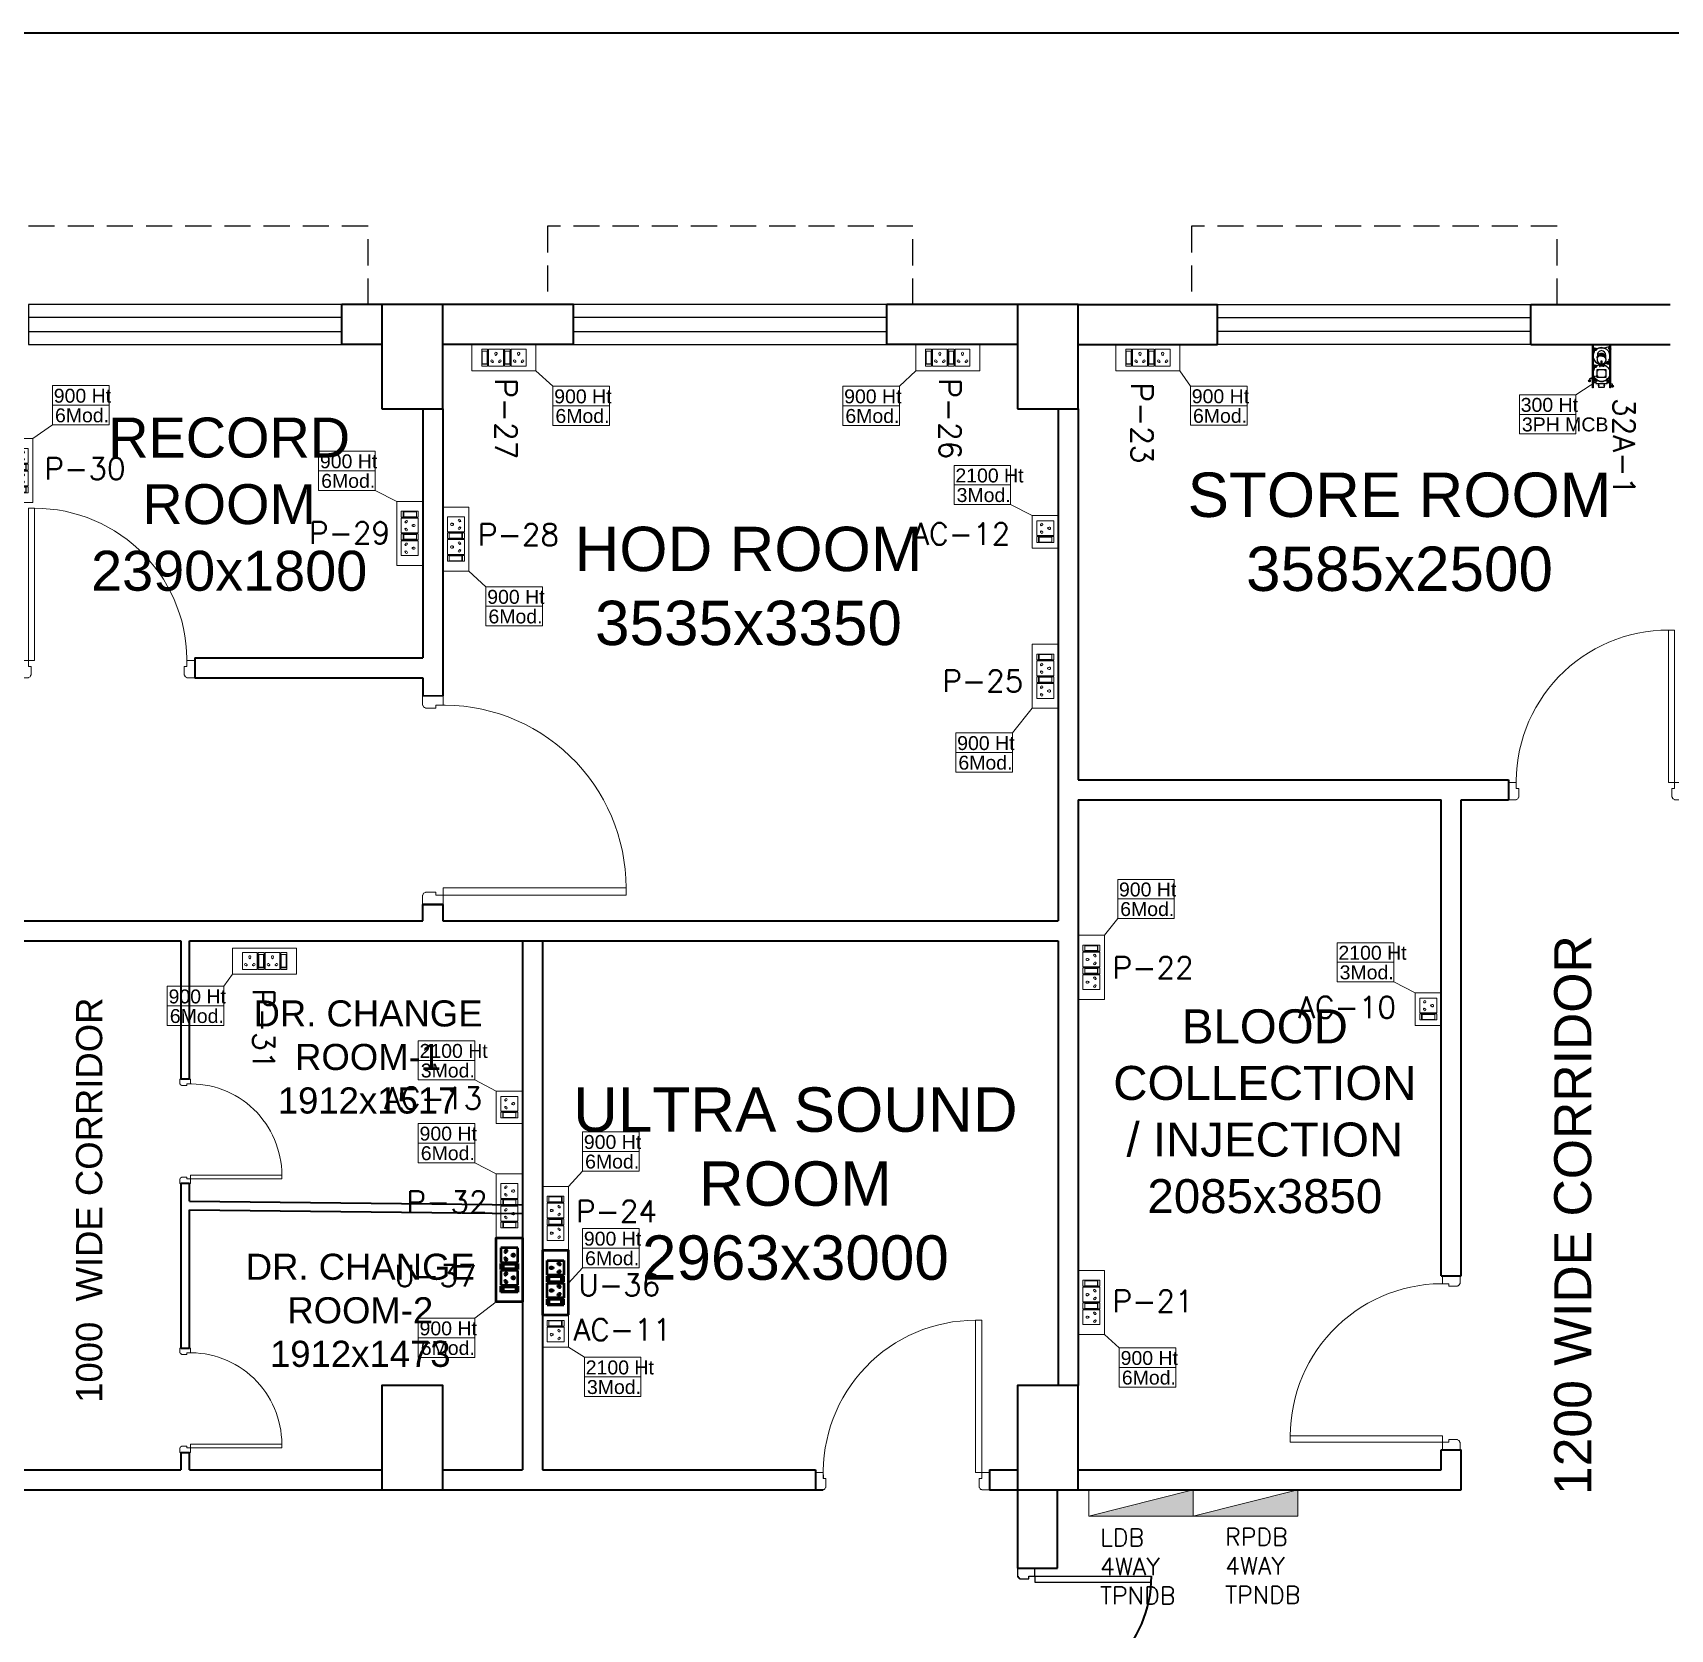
# Model space of a CAD drawing. Header units: millimetres. Extents: x 1380494 to 2061523, y -305664 to -174999.
# Drawn here: x 1634712 to 1644117, y -197673 to -188501 of the extents above; entities that cross this region are included whole.
import ezdxf
from ezdxf.enums import TextEntityAlignment as Align

# ---------------------------------------------------------------- set-up
doc = ezdxf.new("R2010")
doc.units = ezdxf.units.MM
doc.header["$LTSCALE"] = 600
doc.header["$MEASUREMENT"] = 0
doc.header["$PDMODE"] = 35
for name, pattern in [('1', [0]), ('CONTINU', [0]), ('DASHED2', [0.375, 0.25, -0.125]), ('HIDDEN', [0.375, 0.25, -0.125])]:
    doc.linetypes.add(name, pattern=pattern)
doc.layers.add('CFT_LOOPING', color=7, linetype='1', lineweight=0, true_color=0xd6d600)
doc.layers.add('ELE-6A AC SOCKET', color=7, linetype='Continuous', lineweight=0, true_color=0x00ceb6)
for name, color, linetype, lineweight in [('col', 5, 'Continuous', 35), ('D.F', 251, 'Continuous', 5), ('DOOR', 144, 'Continuous', 13), ('ELE 32A 3PH INDUSTRIAL SOCKET', 1, 'Continuous', 20), ('ELE-2NOS OF 6-16 RAW POWER SOCKET', 1, 'Continuous', 20), ('ELE. 2N0S OF 6-16 UPS SOCKETS', 191, 'Continuous', 15), ('ELE.DB', 1, 'Continuous', 20), ('P-Wall', 250, 'Continuous', 35)]:
    doc.layers.add(name, color=color, linetype=linetype, lineweight=lineweight)
for name, color, linetype in [('ELE-LIGHTING TEXT', 7, 'Continuous'), ('Lines', 7, 'Continuous'), ('TEXT', 250, 'Continuous'), ('wall', 1, 'Continuous'), ('Window', 4, 'Continuous')]:
    doc.layers.add(name, color=color, linetype=linetype)
doc.styles.add('ARIAL', font='arial.ttf')
doc.styles.add('ROMANS', font='romans.shx')
doc.styles.add('ROMANT', font='romant.shx')
doc.styles.get("Standard").update_dxf_attribs({"font": 'stylu.ttf'})
doc.dimstyles.get("Standard").update_dxf_attribs({"dimscale": 1.5, "dimtxt": 150, "dimasz": 150, "dimexe": 100, "dimexo": 100, "dimgap": 0.25, "dimtad": 0, "dimdec": 0, "dimzin": 0, "dimdsep": 46, "dimtxsty": 'ARIAL', "dimcen": 0.09, "dimdle": 100, "dimclrd": 7, "dimclre": 7, "dimclrt": 7, "dimadec": 0, "dimazin": 0, "dimtfac": 1, "dimtdec": 0, "dimtofl": 0, "dimtmove": 0, "dimatfit": 3, "dimfxl": 1, "dimtolj": 1, "dimtzin": 0, "dimarcsym": 0})

# ---------------------------------------------------------------- blocks, each defined once
blk = doc.blocks.new('A$C19B8274B')
at = {"layer": 'DOOR'}
blk.add_line((-45, 925), (-80, 925), dxfattribs=at)
at = {"layer": 'DOOR', "color": 8}
for p, q in [((-80, 50), (-80, 925)), ((-45, 50), (-45, 925)), ((-45, 50), (-80, 50)), ((-955, -50), (-955, -47.5)), ((-940, -35), (-942.5, -35)), ((-60, -35), (-57.5, -35)), ((-45, -50), (-45, -47.5))]:
    blk.add_line(p, q, dxfattribs=at)
for points in [[(-940, 15), (-955, 15), (-955, 50), (-1000, 50), (-1000, -50), (-955, -50)], [(-940, -35), (-940, 15)], [(-60, 15), (-45, 15), (-45, 50), (0, 50), (0, -50), (-45, -50)], [(-60, -35), (-60, 15)]]:
    blk.add_lwpolyline(points, dxfattribs=at)
for centre, radius, start, end in [((-80, 50), 875, 90, 182.29244), ((-955, -35), 12.5, 270, 0), ((-45, -35), 12.5, 180, 270)]:
    blk.add_arc(centre, radius, start, end, dxfattribs=at)
blk = doc.blocks.new('*D170')
at = {"layer": 'D.F', "color": 5, "lineweight": -2, "transparency": 16777216}
for p, q in [((3700, 16120), (3700, 17681.6)), ((36975, 16120), (36975, 17681.6)), ((4200, 17581.6), (16182.3, 17581.6)), ((36475, 17581.6), (24492.7, 17581.6))]:
    blk.add_line(p, q, dxfattribs=at)
at = {"layer": 'D.F', "color": 5, "transparency": 16777216}
for points in [[(4200, 17664.9), (4200, 17498.2), (3700, 17581.6)], [(36475, 17664.9), (36475, 17498.2), (36975, 17581.6)]]:
    blk.add_solid(points, dxfattribs=at)
at = {"layer": 'Defpoints', "color": 0, "transparency": 16777216}
for p in [(3700, 17581.6), (3700, 16020), (36975, 16020)]:
    blk.add_point(p, dxfattribs=at)
at = {"layer": 'D.F', "color": 7, "transparency": 16777216, "insert": (20337.5, 17581.6), "char_height": 750, "attachment_point": 5, "style": 'ROMANT'}
blk.add_mtext('\\A1;{\\H0.6667x;INFERTILITY CENTER}', dxfattribs=at)
blk = doc.blocks.new('W1800')
at = {"layer": 'wall', "color": 7}
for p, q in [((0, -57.5), (0, 172.5)), ((1800, 172.5), (1800, -57.5))]:
    blk.add_line(p, q, dxfattribs=at)
at = {"layer": 'Window'}
for p, q in [((0, 172.5), (1800, 172.5)), ((0, 97.5), (1800, 97.5)), ((1800, 17.5), (0, 17.5)), ((1800, -57.5), (0, -57.5))]:
    blk.add_line(p, q, dxfattribs=at)
blk = doc.blocks.new('32A 1PH INDUSTRIAL SOCKETS')
at = {"layer": 'ELE 32A 3PH INDUSTRIAL SOCKET'}
for points in [[(-366, 47), (-366, 47), (-366, 47), (-366, 48), (-366, 48), (-367, 48), (-367, 47), (-367, 47)], [(-366, 45), (-366, 45), (-366, 46), (-366, 46), (-366, 46), (-367, 46), (-367, 46), (-367, 45)]]:
    blk.add_hatch(color=1, dxfattribs=at).paths.add_polyline_path(points)
at = {"layer": 'ELE 32A 3PH INDUSTRIAL SOCKET', "color": 1, "lineweight": 25, "ltscale": 0.225}
blk.add_lwpolyline([(-501, -104), (-501, -97), (-7, -97), (-7, 97), (-501, 97), (-501, 104), (0, 104), (0, -104)], close=True, dxfattribs=at)
at = {"layer": 'ELE 32A 3PH INDUSTRIAL SOCKET', "color": 1, "lineweight": 25}
for points in [[(-495, 32), (-477, 32), (-477, 29), (-458, 34), (-477, 39), (-477, 36), (-495, 36)], [(-402, 65), (-449, 65), (-449, -65), (-421, -65)], [(-426, 136), (-426, 139), (-426, 142)], [(-407, 88), (-426, 88)], [(-423, 134), (-423, 139), (-423, 144)], [(-412, 139), (-419, 139), (-419, 147)], [(-419, 139), (-419, 130)], [(-417, 98), (-417, 76)], [(-413, 106), (-361, 92)], [(-395, 110), (-397, 139), (-408, 139)], [(-404, 104), (-404, 65)], [(-400, 90), (-390, 80)], [(-398, 93), (-388, 83)], [(-370, 74), (-397, 139)], [(-374, 55), (-374, 53), (-374, 52), (-374, 51)], [(-370, 60), (-371, 59), (-372, 58), (-373, 57)], [(-372, 52), (-373, 53), (-372, 55), (-372, 57), (-368, 53)], [(-372, 50), (-371, 49), (-370, 48), (-368, 48)], [(-372, 48), (-371, 47), (-370, 46), (-369, 46)], [(-366, 60), (-368, 59), (-370, 59), (-370, 58)], [(-370, 59), (-366, 55)], [(-363, 60), (-365, 61), (-366, 61), (-368, 61)], [(-367, 52), (-363, 48)], [(-366, 47), (-365, 47), (-363, 48), (-363, 49)], [(-366, 46), (-365, 46), (-363, 46), (-362, 47)], [(-365, 54), (-361, 50), (-361, 52), (-360, 53), (-360, 54)], [(-361, 57), (-362, 58), (-363, 59), (-364, 59)], [(-359, 55), (-359, 57), (-360, 58), (-361, 59)], [(-360, 48), (-359, 50), (-359, 52), (-359, 53)], [(-133, 97), (-329, 97)], [(-221, 25), (-252, 25), (-252, 15), (-221, 15)], [(-242, 62), (-244, 60), (-245, 59), (-246, 57), (-246, 55), (-247, 53), (-246, 51), (-245, 49)], [(-246, 15), (-246, -15)], [(-246, 4), (-189, 4), (-189, -4), (-246, -4)], [(-235, 25), (-237, 31), (-239, 37), (-242, 43), (-245, 49), (-243, 45)], [(-222, 25), (-222, 15)], [(-174, -52), (-172, -52), (-167, -52), (-163, -51), (-159, -50), (-154, -48), (-150, -46), (-146, -43), (-143, -40), (-139, -37), (-136, -33), (-134, -29), (-131, -24), (-130, -20), (-128, -15), (-127, -10), (-126, -5), (-126, 0), (-126, 4), (-127, 8)], [(-152, 49), (-141, 50), (-138, 48), (-135, 45), (-132, 42), (-129, 38), (-126, 34), (-123, 29), (-121, 24), (-120, 20), (-127, 8), (-134, 10)], [(-128, 21), (-120, 20)], [(-107, -24), (-114, -30), (-126, -30), (-119, -24), (-117, -18), (-116, -12), (-115, -6), (-115, 0), (-115, 5), (-116, 10), (-116, 15), (-117, 20), (-121, 15), (-123, 15)], [(-126, -30), (-124, -24), (-122, -18), (-121, -12), (-120, -6), (-120, 0), (-120, 5), (-120, 10), (-121, 15)], [(-120, 20), (-117, 20)], [(-495, -33), (-477, -33), (-477, -36), (-458, -31), (-477, -26), (-477, -29), (-495, -29)], [(-487, -123), (-487, -126), (-487, -129)], [(-484, -121), (-484, -126), (-484, -132)], [(-480, -135), (-480, -118)], [(-473, -126), (-480, -126)], [(-469, -126), (-458, -126), (-450, -92)], [(-429, -65), (-429, -78), (-436, -78), (-436, -76), (-440, -76), (-440, -78), (-447, -78), (-447, -65)], [(-429, -67), (-447, -67)], [(-429, -71), (-447, -71)], [(-436, -71), (-440, -67)], [(-438, -84), (-438, -63)], [(-133, -97), (-329, -97)], [(-221, -25), (-252, -25), (-252, -15), (-221, -15)], [(-227, -25), (-225, -31), (-223, -37), (-220, -43), (-217, -49), (-220, -43), (-223, -36)], [(-222, -15), (-222, -25)], [(-221, -4), (-221, -26), (-215, -26), (-213, -30), (-210, -33), (-208, -37), (-204, -40), (-201, -43), (-197, -46), (-193, -48), (-189, -50), (-185, -51), (-181, -52), (-177, -52)], [(-220, -62), (-218, -60), (-217, -59), (-216, -57), (-216, -55), (-216, -53), (-216, -51), (-217, -49)], [(-49, -106), (-101, -92)], [(-58, -88), (-34, -88)], [(-45, -98), (-45, -78)]]:
    blk.add_lwpolyline(points, dxfattribs=at)
at = {"layer": 'ELE 32A 3PH INDUSTRIAL SOCKET', "color": 1, "lineweight": 25, "ltscale": 0.036667}
blk.add_lwpolyline([(-491, 30), (-491, -27)], dxfattribs=at)
at = {"layer": 'ELE 32A 3PH INDUSTRIAL SOCKET', "color": 1, "lineweight": 25}
for points in [[(-412, 106, 0.580946), (-435, 83), (-429, 65)], [(-235, -25, -2.970687), (-280, 84), (-278, 83), (-276, 83), (-274, 83), (-272, 83), (-271, 84), (-269, 86), (-268, 87)], [(-417, -62), (-415, -60), (-414, -59), (-413, -57), (-412, -55), (-412, -53), (-413, -51), (-414, -49, -0.770115), (-280, 84, 0.770115), (-414, -49)], [(-227, 25, -0.494902), (-84, 84), (-82, 83), (-80, 83), (-78, 83), (-76, 83), (-74, 84), (-72, 86), (-71, 87)], [(-177, -52), (-173, -52), (-169, -51), (-166, -50), (-162, -48), (-158, -46), (-154, -43), (-150, -40), (-147, -37), (-144, -33), (-141, -29), (-139, -24), (-137, -20), (-136, -15), (-135, -10), (-134, -5), (-134, 0), (-134, 5), (-134, 10), (-128, 21), (-130, 25), (-132, 29), (-135, 34), (-138, 37), (-141, 41), (-144, 44), (-148, 46), (-152, 49), (-156, 47), (-158, 48), (-162, 50), (-167, 51), (-171, 52), (-175, 52, 0.278874), (-215, 26), (-221, 26), (-221, 4)], [(-46, 62), (-47, 60), (-48, 59), (-49, 57), (-50, 55), (-50, 53), (-49, 51), (-49, 49, -0.770115), (-182, -84), (-184, -83), (-186, -83), (-188, -83), (-190, -83), (-192, -84), (-193, -86), (-195, -87)], [(-155, -48), (-125, -48, 0.407317), (-70, 0, 0.415703), (-125, 48), (-138, 48)], [(-119, -24), (-107, -24), (-105, -18), (-104, -12), (-103, -6), (-103, 0, 0.169576), (-119, 46), (-136, 46)], [(-243, -45, -0.430134), (-379, -84), (-380, -83), (-382, -83), (-384, -83), (-386, -83), (-388, -84), (-390, -86), (-391, -87)], [(-49, -106, 0.580946), (-27, -83), (-41, -32)]]:
    blk.add_lwpolyline(points, format="xyb", dxfattribs=at)
at = {"layer": 'ELE 32A 3PH INDUSTRIAL SOCKET', "color": 1, "lineweight": 13}
for points in [[(-417, 88), (-417, 88)], [(-417, 88), (-417, 88)], [(-391, 88), (-391, 88)], [(-364, 55), (-364, 55)], [(-45, -88), (-45, -88)]]:
    blk.add_lwpolyline(points, dxfattribs=at)
at = {"layer": 'ELE 32A 3PH INDUSTRIAL SOCKET', "color": 1, "lineweight": 25}
for points in [[(-380, -51), (-380, 51), (-288, 51), (-288, -51)], [(-372, 39), (-371, 39), (-370, 40), (-369, 41), (-369, 42), (-369, 43), (-369, 44), (-369, 45), (-370, 45), (-371, 46), (-372, 46), (-373, 46), (-374, 45), (-375, 45), (-375, 44), (-375, 43), (-375, 42), (-375, 41), (-374, 40), (-373, 39)], [(-296, 39), (-295, 39), (-294, 40), (-293, 41), (-293, 42), (-293, 43), (-293, 44), (-293, 45), (-294, 45), (-295, 46), (-296, 46), (-297, 46), (-298, 45), (-299, 45), (-299, 44), (-299, 43), (-299, 42), (-299, 41), (-298, 40), (-297, 39)], [(-372, -46), (-371, -46), (-370, -45), (-369, -45), (-369, -44), (-369, -43), (-369, -42), (-369, -41), (-370, -40), (-371, -39), (-372, -39), (-373, -39), (-374, -40), (-375, -41), (-375, -42), (-375, -43), (-375, -44), (-375, -45), (-374, -45), (-373, -46)], [(-296, -46), (-295, -46), (-294, -45), (-293, -45), (-293, -44), (-293, -43), (-293, -42), (-293, -41), (-294, -40), (-295, -39), (-296, -39), (-297, -39), (-298, -40), (-299, -41), (-299, -42), (-299, -43), (-299, -44), (-299, -45), (-298, -45), (-297, -46)]]:
    blk.add_lwpolyline(points, close=True, dxfattribs=at)
for centre, radius in [((-420, 139), 11.7), ((-417, 88), 6.57), ((-394, 87), 9.32), ((-394, 86), 7.39), ((-252, 77), 18.6), ((-252, 77), 10.5), ((-55, 77), 18.6), ((-55, 77), 10.5), ((-481, -126), 11.5), ((-407, -77), 18.5), ((-407, -77), 10.6), ((-210, -77), 18.5), ((-210, -77), 10.6), ((-45, -88), 6.48)]:
    blk.add_circle(centre, radius, dxfattribs=at)
for radius, start, end in [(97.4, 59.7533, 158.0316), (97.5, 239.7992, 30.2008)]:
    blk.add_arc((-133, 0), radius, start, end, dxfattribs=at)
at = {"layer": 'ELE 32A 3PH INDUSTRIAL SOCKET', "color": 1}
for points in [[(-393, 110), (-397, 110), (-394, 96)], [(-368, 75), (-372, 73), (-365, 61)], [(-452, -91), (-448, -92), (-447, -78)]]:
    blk.add_solid(points, dxfattribs=at)
blk = doc.blocks.new('RTUH 6U')
at = {"layer": 'ELE-2NOS OF 6-16 RAW POWER SOCKET', "color": 30, "ltscale": 300}
for p, q in [((-311.5, -26.5), (-226.5, -26.5)), ((-311.5, -123.5), (-311.5, -26.5)), ((-226.5, -26.5), (-226.5, -123.5)), ((-187.1, -26.5), (-220.9, -26.5)), ((-220.9, -26.5), (-220.9, -123.5)), ((-189.9, -37), (-218, -37)), ((-218, -37), (-218, -113)), ((-189.9, -40.4), (-218, -40.4)), ((-189.9, -113), (-189.9, -37)), ((-187.1, -123.5), (-187.1, -26.5)), ((-187.1, -123.5), (-187.1, -26.5)), ((-181.4, -123.5), (-181.4, -26.5)), ((-181.4, -26.5), (-96.4, -26.5)), ((-96.4, -26.5), (-96.4, -123.5)), ((-57, -26.5), (-90.8, -26.5)), ((-90.8, -26.5), (-90.8, -123.5)), ((-59.8, -37), (-88, -37)), ((-88, -37), (-88, -113)), ((-59.8, -40.4), (-88, -40.4)), ((-59.8, -113), (-59.8, -37)), ((-57, -123.5), (-57, -26.5)), ((-57, -123.5), (-57, -26.5)), ((-226.5, -123.5), (-311.5, -123.5)), ((-187.1, -123.5), (-220.9, -123.5)), ((-220.9, -123.5), (-187.1, -123.5)), ((-218, -113), (-189.9, -113)), ((-96.4, -123.5), (-181.4, -123.5)), ((-57, -123.5), (-90.8, -123.5)), ((-90.8, -123.5), (-57, -123.5)), ((-88, -113), (-59.8, -113))]:
    blk.add_line(p, q, dxfattribs=at)
blk.add_lwpolyline([(0, 0), (-368.5, 0), (-368.5, -150), (0, -150)], close=True, dxfattribs=at)
for centre, radius, start, end in [((-293.2, -56.1), 5.7, 87.48997, 354.73109), ((-288.7, -52.1), 4.6, 284.90486, 157.31619), ((-269, -99), 6.62, 127.15837, 52.84163), ((-269, -92.3), 4.22, 341.40312, 198.59688), ((-249.3, -52.1), 4.6, 22.68381, 255.09514), ((-244.8, -56.1), 5.7, 185.26891, 92.51003), ((-163.1, -56.1), 5.7, 87.48997, 354.73109), ((-158.6, -52.1), 4.6, 284.90486, 157.31619), ((-138.9, -99), 6.62, 127.15837, 52.84163), ((-138.9, -92.3), 4.22, 341.40312, 198.59688), ((-119.2, -52.1), 4.6, 22.68381, 255.09514), ((-114.7, -56.1), 5.7, 185.26891, 92.51003)]:
    blk.add_arc(centre, radius, start, end, dxfattribs=at)
blk = doc.blocks.new('FREAWFRED')
at = {"layer": 'ELE.DB'}
h = blk.add_hatch(color=1, dxfattribs=at)
h.dxf.hatch_style = 1
h.paths.add_polyline_path([(149.9, 0), (149.9, 600), (0, 600)])
blk.add_line((0, 600), (149.9, 0), dxfattribs=at)
blk.add_lwpolyline([(0, 0), (0, 600), (149.9, 600), (149.9, 0)], close=True, dxfattribs=at)
blk = doc.blocks.new('EQ2WE')
at = {"layer": 'ELE-6A AC SOCKET', "lineweight": 0}
for p, q in [((-99, 170), (-215, 170)), ((-215, 170), (-215, 36)), ((-99, 36), (-99, 170)), ((-91, 36), (-91, 170)), ((-91, 170), (-45, 170)), ((-45, 170), (-91, 170)), ((-87, 51), (-87, 155)), ((-87, 155), (-48, 155)), ((-48, 155), (-48, 51)), ((-45, 170), (-45, 36)), ((-45, 170), (-45, 36)), ((-215, 36), (-99, 36)), ((-45, 36), (-91, 36)), ((-48, 55), (-87, 55)), ((-48, 51), (-87, 51))]:
    blk.add_line(p, q, dxfattribs=at)
blk.add_lwpolyline([(0, 0), (-257, 0), (-257, 206), (0, 206)], close=True, dxfattribs=at)
for centre, radius, start, end in [((-157, 136), 9.08, 307.1584, 232.8416), ((-190, 77), 7.83, 5.2689, 272.51), ((-184, 72), 6.31, 202.6838, 75.0951), ((-157, 127), 5.79, 161.4031, 18.5969), ((-130, 72), 6.31, 104.9049, 337.3162), ((-124, 77), 7.83, 267.49, 174.7311)]:
    blk.add_arc(centre, radius, start, end, dxfattribs=at)
blk = doc.blocks.new('5Y3AQY')
at = {"layer": 'ELE. 2N0S OF 6-16 UPS SOCKETS', "color": 72, "lineweight": 50}
for p, q in [((-311.5, -26.5), (-277.7, -26.5)), ((-311.5, -123.5), (-311.5, -26.5)), ((-311.5, -123.5), (-311.5, -26.5)), ((-308.7, -37), (-280.5, -37)), ((-308.7, -113), (-308.7, -37)), ((-308.7, -40.4), (-280.5, -40.4)), ((-280.5, -37), (-280.5, -113)), ((-277.7, -26.5), (-277.7, -123.5)), ((-272.1, -26.5), (-272.1, -123.5)), ((-187.1, -26.5), (-272.1, -26.5)), ((-187.1, -123.5), (-187.1, -26.5)), ((-181.4, -26.5), (-147.6, -26.5)), ((-181.4, -123.5), (-181.4, -26.5)), ((-181.4, -123.5), (-181.4, -26.5)), ((-178.6, -37), (-150.4, -37)), ((-178.6, -113), (-178.6, -37)), ((-178.6, -40.4), (-150.4, -40.4)), ((-150.4, -37), (-150.4, -113)), ((-147.6, -26.5), (-147.6, -123.5)), ((-57, -26.5), (-142, -26.5)), ((-142, -26.5), (-142, -123.5)), ((-57, -123.5), (-57, -26.5)), ((-311.5, -123.5), (-277.7, -123.5)), ((-277.7, -123.5), (-311.5, -123.5)), ((-280.5, -113), (-308.7, -113)), ((-272.1, -123.5), (-187.1, -123.5)), ((-181.4, -123.5), (-147.6, -123.5)), ((-147.6, -123.5), (-181.4, -123.5)), ((-150.4, -113), (-178.6, -113)), ((-142, -123.5), (-57, -123.5))]:
    blk.add_line(p, q, dxfattribs=at)
blk.add_lwpolyline([(-368.5, 0), (0, 0), (0, -150), (-368.5, -150)], close=True, dxfattribs=at)
for centre, radius, start, end in [((-253.8, -56.1), 5.7, 87.48997, 354.73109), ((-249.3, -52.1), 4.6, 284.90486, 157.31619), ((-229.6, -99), 6.62, 127.15837, 52.84163), ((-229.6, -92.3), 4.22, 341.40312, 198.59688), ((-209.8, -52.1), 4.6, 22.68381, 255.09514), ((-205.3, -56.1), 5.7, 185.26891, 92.51003), ((-123.7, -56.1), 5.7, 87.48997, 354.73109), ((-119.2, -52.1), 4.6, 284.90486, 157.31619), ((-99.5, -99), 6.62, 127.15837, 52.84163), ((-99.5, -92.3), 4.22, 341.40312, 198.59688), ((-79.7, -52.1), 4.6, 22.68381, 255.09514), ((-75.2, -56.1), 5.7, 185.26891, 92.51003)]:
    blk.add_arc(centre, radius, start, end, dxfattribs=at)
blk = doc.blocks.new('rwgha')
at = {"color": 8, "lineweight": 25}
for p, q in [((11150, 8760), (11050, 8760)), ((11050, 8760), (11050, 8715)), ((11150, 8715), (11150, 8760)), ((11050, 8715), (11052.5, 8715)), ((11065, 8700), (11065, 8702.5)), ((11065, 8700), (11115, 8700)), ((11115, 8700), (11115, 8715)), ((11115, 8715), (11150, 8715)), ((11150, 8715), (11820, 8715)), ((11150, 8715), (11150, 8680)), ((11150, 8680), (11820, 8680))]:
    blk.add_line(p, q, dxfattribs=at)
at = {"color": 8}
for centre, radius, start, end in [((11065, 8715), 12.5, 180, 270), ((11115, 8715), 705, 270, 0)]:
    blk.add_arc(centre, radius, start, end, dxfattribs=at)
at = {"layer": 'col'}
for points in [[(7400, 15420), (7750, 15420), (7750, 16020), (7400, 16020)], [(11050, 15420), (11400, 15420), (11400, 16020), (11050, 16020)], [(7400, 9210), (7750, 9210), (7750, 9810), (7400, 9810)], [(11050, 9210), (11400, 9210), (11400, 9810), (11050, 9810)]]:
    blk.add_lwpolyline(points, close=True, dxfattribs=at)
at = {"layer": 'Lines', "linetype": 'HIDDEN'}
for points in [[(7320.3, 16020), (7320.3, 16470), (5220.3, 16470), (5220.3, 16020)], [(10450.3, 16020), (10450.3, 16470), (8350.3, 16470), (8350.3, 16020)], [(14149.7, 16020), (14149.7, 16470), (12049.7, 16470), (12049.7, 16020)]]:
    blk.add_lwpolyline(points, dxfattribs=at)
at = {"layer": 'P-Wall', "color": 8}
for p, q in [((7170.3, 15790), (7170.3, 16020)), ((7400, 16020), (7170.3, 16020)), ((8500.3, 16020), (7750, 16020)), ((8500.3, 15790), (8500.3, 16020)), ((10300.3, 15790), (10300.3, 16020)), ((11050, 16020), (10300.3, 16020)), ((11400, 16020), (12199.7, 16020)), ((12199.7, 15790), (12199.7, 16020)), ((13999.7, 16020), (14800, 16020)), ((13999.7, 15790), (13999.7, 16020)), ((7400, 15790), (7170.3, 15790)), ((8500.3, 15790), (7750, 15790)), ((11050, 15790), (10300.3, 15790)), ((11400, 15790), (12199.7, 15790)), ((13999.7, 15790), (14800, 15790)), ((7635, 15420), (7635, 13990)), ((7750, 15420), (7750, 13771.3)), ((11285, 15420), (11285, 12480)), ((11400, 15420), (11400, 13290)), ((6325, 13990), (7635, 13990)), ((6325, 13875), (7635, 13875)), ((11400, 13175), (11400, 9810)), ((11285, 12365), (11285, 9810)), ((11400, 9325), (13485, 9325)), ((11400, 9210), (13600, 9210))]:
    blk.add_line(p, q, dxfattribs=at)
at = {"layer": 'P-Wall', "color": 8, "linetype": 'Continuous'}
for p, q in [((6325, 13990), (6325, 13875)), ((11400, 13290), (13870, 13290)), ((13870, 13290), (13870, 13175)), ((11400, 13175), (13485, 13175)), ((13485, 10440), (13485, 13175)), ((13600, 10440), (13600, 13175)), ((13600, 13175), (13870, 13175)), ((7750, 12573.1), (7635, 12573.1)), ((5130, 12480), (7635, 12480)), ((7750, 12480), (11170, 12480)), ((11170, 12480), (11285, 12480)), ((5245, 12365), (6245, 12365)), ((6295, 12365), (11170, 12365)), ((8207.5, 12365), (8207.2, 9325)), ((8322.2, 12365), (8322.2, 9325)), ((11170, 12365), (11285, 12365)), ((13485, 10440), (13600, 10440)), ((13485, 9440), (13600, 9440)), ((13485, 9325), (13485, 9440)), ((13600, 9210), (13600, 9440)), ((5245, 9325), (6245, 9325)), ((6295, 9325), (7400, 9325)), ((7750, 9325), (8207.2, 9325)), ((8322.2, 9325), (9890, 9325)), ((9890, 9325), (9890, 9210)), ((10890, 9325), (10890, 9210)), ((10890, 9325), (11050, 9325)), ((5115, 9210), (7400, 9210)), ((7750, 9210), (9935, 9210)), ((10890, 9210), (11050, 9210))]:
    blk.add_line(p, q, dxfattribs=at)
at = {"layer": 'P-Wall'}
for p, q in [((7635, 13875), (7635, 13775)), ((7635, 13775), (7750, 13771.3)), ((7635, 12480), (7635, 12573.1)), ((7635, 12573.1), (7750, 12573.1)), ((7750, 12573.1), (7750, 12480)), ((6245, 12365), (6245, 11570)), ((6295, 11570), (6295, 12365)), ((6295.3, 11570), (6245, 11570)), ((6295.3, 10970), (6245, 10970)), ((6245, 10970), (6245, 10025)), ((6295, 10870), (6295, 10970)), ((6294.7, 10820), (8207, 10798.5)), ((6295, 10870), (8207.5, 10848.5)), ((6295, 10025), (6295, 10820)), ((6245, 10025), (6295, 10025)), ((6245, 9425), (6295, 9425)), ((6245, 9425), (6245, 9325)), ((6295, 9325), (6295, 9425)), ((11050, 9210), (11050, 8760)), ((11280, 8760), (11280, 9210)), ((11050, 8760), (11280, 8760))]:
    blk.add_line(p, q, dxfattribs=at)
at = {"layer": 'DOOR', "color": 7, "xscale": -1, "rotation": 180}
for p in [(5370.3, 15962.5), (8500.3, 15962.5)]:
    blk.add_blockref('W1800', p, dxfattribs=at)
at = {"layer": 'DOOR', "color": 7, "rotation": 180}
blk.add_blockref('W1800', (13999.7, 15962.5), dxfattribs=at)
at = {"layer": 'DOOR', "linetype": 'Continuous', "xscale": -1}
blk.add_blockref('A$C19B8274B', (5325, 13925), dxfattribs=at)
at = {"layer": 'DOOR', "linetype": 'Continuous'}
for p in [(14870, 13225), (10890, 9260)]:
    blk.add_blockref('A$C19B8274B', p, dxfattribs=at)
for p, xscale, yscale, zscale, rotation in [((7692.5, 12573.1), 1.199999999999721, 1.199999999999721, 1.199999999999721, 270), ((6270.1, 10970), 0.6, 0.6, 0.6, 270.0000000000001), ((6270, 9425), 0.6, 0.6, 0.6, 270.0000000000001)]:
    blk.add_blockref('A$C19B8274B', p, dxfattribs=dict(at, xscale=xscale, yscale=yscale, zscale=zscale, rotation=rotation))
at = {"layer": 'DOOR', "linetype": 'Continuous', "xscale": -1, "rotation": 89.99999999999987}
blk.add_blockref('A$C19B8274B', (13542.5, 9440), dxfattribs=at)
at = {"layer": 'TEXT', "color": 8, "style": 'ARIAL'}
blk.add_text('1200 WIDE CORRIDOR', height=212.5, rotation=90, dxfattribs=at).set_placement((14409.8, 10788.8), align=Align.BOTTOM_CENTER)
for s, insert, char_height, width, attachment_point in [('RECORD ROOM 2390x1800', (6522.7, 14871.7), 229.5, 2254.176, 5), ('STORE ROOM\\P3585x2500', (13244.9, 15054.8), 255, 2572.786, 2), ('HOD ROOM\\P3535x3350', (9505.6, 14401.8), 255, 2711.593, 5), ('\\PDR. CHANGE ROOM-1 1912x1517', (7320.4, 11821.5), 150, 1732.691, 5), ('BLOOD COLLECTION\\P/ INJECTION \\P2085x3850', (12471.4, 11384.4), 195.075, 2119.744, 5), ('ULTRA SOUND\\PROOM\\P2963x3000', (9774.9, 10968.3), 255, 2711.593, 5), ('\\PDR. CHANGE ROOM-2 1912x1473', (7275.8, 10366.1), 150, 1648.554, 5)]:
    blk.add_mtext(s, dxfattribs=dict(at, insert=insert, char_height=char_height, width=width, attachment_point=attachment_point))
at = {"layer": 'TEXT', "color": 8, "insert": (5719.5, 10874.6), "char_height": 150, "width": 4316.114, "attachment_point": 5, "rotation": 90, "style": 'ARIAL'}
blk.add_mtext('1000  WIDE CORRIDOR', dxfattribs=at)
at = {"layer": 'D.F'}
dim = blk.add_aligned_dim(p1=(36975, 16020), p2=(3700, 16020), distance=-1561.6, text='{\\H0.6667x;INFERTILITY CENTER}', dimstyle='Standard', override={"dimscale": 1, "dimtxt": 750, "dimasz": 500, "dimtxsty": 'ROMANT', "dimclrd": 5, "dimclre": 5, "dimclrt": 7}, dxfattribs=at)
dim.commit()
dim.dimension.update_dxf_attribs({"geometry": '*D170', "text_midpoint": (20337.5, 17581.6)})

msp = doc.modelspace()

# ---------------------------------------------------------------- linework, layer by layer
at = {"layer": 'CFT_LOOPING', "color": 7, "linetype": 'DASHED2', "ltscale": 5}
for p, q in [((1637601.9144, -190442.8395), (1637699.5031, -190532.1987)), ((1639689.6994, -190532.1987), (1639783.1098, -190442.8394)), ((1641301.2617, -190442.8395), (1641361.5152, -190531.5707)), ((1643700.3712, -190499.3239), (1643575.1963, -190581.0494)), ((1634711.7391, -190832.0476), (1634824.9971, -190753.5625)), ((1636802.1858, -191193.5891), (1636678.6365, -191130.1631)), ((1640452.1858, -191275.0896), (1640328.6365, -191211.6636)), ((1637217.1857, -191594.5786), (1637314.7745, -191683.9379)), ((1640452.1858, -192382.4034), (1640338.8823, -192524.0922)), ((1640867.1858, -193686.5706), (1640943.3267, -193590.0787)), ((1635859.063, -193909.3859), (1635809.3045, -193979.5911)), ((1642652.1858, -194017.1739), (1642528.6365, -193953.7479)), ((1637374.4185, -194581.0351), (1637250.8692, -194517.6091)), ((1637374.4185, -195056.0543), (1637250.8692, -194992.6283)), ((1637789.4185, -195129.1464), (1637869.8119, -195040.5992)), ((1637789.4185, -195684.6812), (1637869.8119, -195596.134)), ((1637374.4185, -195793.0108), (1637250.8692, -195886.5706)), ((1640867.1858, -195980.0488), (1640952.8079, -196056.6442)), ((1637789.4185, -196053.3428), (1637880.5114, -196110.9618))]:
    msp.add_line(p, q, dxfattribs=at)
for points in [[(1634824.9971, -190528.5625), (1635149.8171, -190528.5625), (1635149.8171, -190641.0625), (1634824.9971, -190641.0625)], [(1637699.5031, -190532.1987), (1638024.3232, -190532.1987), (1638024.3232, -190644.6987), (1637699.5031, -190644.6987)], [(1639364.8794, -190532.1987), (1639689.6994, -190532.1987), (1639689.6994, -190644.6987), (1639364.8794, -190644.6987)], [(1641361.5152, -190531.5707), (1641686.3352, -190531.5707), (1641686.3352, -190644.0707), (1641361.5152, -190644.0707)], [(1634824.9971, -190641.0625), (1635149.8171, -190641.0625), (1635149.8171, -190753.5625), (1634824.9971, -190753.5625)], [(1637699.5031, -190644.6987), (1638024.3232, -190644.6987), (1638024.3232, -190757.1987), (1637699.5031, -190757.1987)], [(1639364.8794, -190644.6987), (1639689.6994, -190644.6987), (1639689.6994, -190757.1987), (1639364.8794, -190757.1987)], [(1641361.5152, -190644.0707), (1641686.3352, -190644.0707), (1641686.3352, -190756.5707), (1641361.5152, -190756.5707)], [(1643250.7386, -190581.0494), (1643575.5586, -190581.0494), (1643575.5586, -190693.5494), (1643250.7386, -190693.5494)], [(1643250.7386, -190693.5494), (1643575.5586, -190693.5494), (1643575.5586, -190806.0494), (1643250.7386, -190806.0494)], [(1636353.8165, -190905.1631), (1636678.6365, -190905.1631), (1636678.6365, -191017.6631), (1636353.8165, -191017.6631)], [(1636353.8165, -191017.6631), (1636678.6365, -191017.6631), (1636678.6365, -191130.1631), (1636353.8165, -191130.1631)], [(1640003.8165, -190986.6636), (1640328.6365, -190986.6636), (1640328.6365, -191099.1636), (1640003.8165, -191099.1636)], [(1640003.8165, -191099.1636), (1640328.6365, -191099.1636), (1640328.6365, -191211.6636), (1640003.8165, -191211.6636)], [(1637314.7745, -191683.9379), (1637639.5945, -191683.9379), (1637639.5945, -191796.4379), (1637314.7745, -191796.4379)], [(1637314.7745, -191796.4379), (1637639.5945, -191796.4379), (1637639.5945, -191908.9379), (1637314.7745, -191908.9379)], [(1640014.0623, -192524.0922), (1640338.8823, -192524.0922), (1640338.8823, -192636.5922), (1640014.0623, -192636.5922)], [(1640014.0623, -192636.5922), (1640338.8823, -192636.5922), (1640338.8823, -192749.0922), (1640014.0623, -192749.0922)], [(1640943.3267, -193365.0787), (1641268.1467, -193365.0787), (1641268.1467, -193477.5787), (1640943.3267, -193477.5787)], [(1640943.3267, -193477.5787), (1641268.1467, -193477.5787), (1641268.1467, -193590.0787), (1640943.3267, -193590.0787)], [(1642203.8165, -193728.7479), (1642528.6365, -193728.7479), (1642528.6365, -193841.2479), (1642203.8165, -193841.2479)], [(1642203.8165, -193841.2479), (1642528.6365, -193841.2479), (1642528.6365, -193953.7479), (1642203.8165, -193953.7479)], [(1635484.4844, -193979.5911), (1635809.3045, -193979.5911), (1635809.3045, -194092.0911), (1635484.4844, -194092.0911)], [(1635484.4844, -194092.0911), (1635809.3045, -194092.0911), (1635809.3045, -194204.5911), (1635484.4844, -194204.5911)], [(1636926.0492, -194292.6091), (1637250.8692, -194292.6091), (1637250.8692, -194405.1091), (1636926.0492, -194405.1091)], [(1636926.0492, -194405.1091), (1637250.8692, -194405.1091), (1637250.8692, -194517.6091), (1636926.0492, -194517.6091)], [(1636926.0492, -194767.6283), (1637250.8692, -194767.6283), (1637250.8692, -194880.1283), (1636926.0492, -194880.1283)], [(1636926.0492, -194880.1283), (1637250.8692, -194880.1283), (1637250.8692, -194992.6283), (1636926.0492, -194992.6283)], [(1637869.8119, -194815.5992), (1638194.6319, -194815.5992), (1638194.6319, -194928.0992), (1637869.8119, -194928.0992)], [(1637869.8119, -194928.0992), (1638194.6319, -194928.0992), (1638194.6319, -195040.5992), (1637869.8119, -195040.5992)], [(1637869.8119, -195371.134), (1638194.6319, -195371.134), (1638194.6319, -195483.634), (1637869.8119, -195483.634)], [(1637869.8119, -195483.634), (1638194.6319, -195483.634), (1638194.6319, -195596.134), (1637869.8119, -195596.134)], [(1636926.0492, -195886.5706), (1637250.8692, -195886.5706), (1637250.8692, -195999.0706), (1636926.0492, -195999.0706)], [(1636926.0492, -195999.0706), (1637250.8692, -195999.0706), (1637250.8692, -196111.5706), (1636926.0492, -196111.5706)], [(1640952.8079, -196056.6442), (1641277.6279, -196056.6442), (1641277.6279, -196169.1442), (1640952.8079, -196169.1442)], [(1637880.5114, -196110.9618), (1638205.3315, -196110.9618), (1638205.3315, -196223.4618), (1637880.5114, -196223.4618)], [(1640952.8079, -196169.1442), (1641277.6279, -196169.1442), (1641277.6279, -196281.6442), (1640952.8079, -196281.6442)], [(1637880.5114, -196223.4618), (1638205.3315, -196223.4618), (1638205.3315, -196335.9618), (1637880.5114, -196335.9618)]]:
    msp.add_lwpolyline(points, close=True, dxfattribs=at)

# ---------------------------------------------------------------- block references
at = {"layer": 'ELE 32A 3PH INDUSTRIAL SOCKET', "linetype": 'ByBlock', "xscale": 0.4966085565469101, "yscale": 0.4966085565469101, "zscale": 0.4966085565469101, "rotation": 89.99999999999999}
msp.add_blockref('32A 1PH INDUSTRIAL SOCKETS', (1643722.6229, -190292.8395), dxfattribs=at)
at = {"layer": 'ELE-2NOS OF 6-16 RAW POWER SOCKET', "color": 3, "linetype": 'ByBlock'}
for p, rotation in [((1637233.4361, -190442.8394), 180), ((1639783.1098, -190442.8394), 180), ((1640932.7834, -190442.8394), 180), ((1634711.7391, -191200.5259), 270), ((1636802.1858, -191193.589), 89.99999999999999), ((1637217.1857, -191594.5786), 270), ((1640452.1858, -192013.9251), 89.99999999999999)]:
    msp.add_blockref('RTUH 6U', p, dxfattribs=dict(at, rotation=rotation))
at = {"layer": 'ELE-2NOS OF 6-16 RAW POWER SOCKET', "color": 3, "linetype": 'ByBlock', "xscale": -1}
for p, rotation in [((1640867.1857, -193686.5705), 270.0000000000001), ((1636227.5413, -193909.3858), 180), ((1637374.4186, -195424.5326), 90.00000000000001), ((1637789.4185, -195128.8862), 270.0000000000001), ((1640867.1857, -195611.5705), 270.0000000000001)]:
    msp.add_blockref('RTUH 6U', p, dxfattribs=dict(at, rotation=rotation))
at = {"layer": 'ELE-6A AC SOCKET', "color": 254, "linetype": 'ByBlock', "true_color": 0xdebad0, "xscale": 0.7286145446852714, "yscale": 0.7286145446852714, "zscale": 0.7286145446852714}
for p, rotation in [((1640452.1858, -191462.5896), 270), ((1642652.1858, -194204.6739), 270), ((1637374.4185, -194768.5351), 270), ((1637789.4185, -195865.8428), 89.99999999999999)]:
    msp.add_blockref('EQ2WE', p, dxfattribs=dict(at, rotation=rotation))
at = {"layer": 'ELE. 2N0S OF 6-16 UPS SOCKETS', "color": 3, "linetype": 'ByBlock', "rotation": 89.99999999999993}
msp.add_blockref('5Y3AQY', (1637374.4186, -195424.5325), dxfattribs=at)
at = {"layer": 'ELE. 2N0S OF 6-16 UPS SOCKETS', "color": 3, "linetype": 'ByBlock', "xscale": -1, "rotation": 270.0000000000001}
msp.add_blockref('5Y3AQY', (1637789.4185, -195497.3645), dxfattribs=at)
at = {"layer": 'ELE.DB', "linetype": 'ByBlock', "rotation": 269.9999999999999}
for p in [(1640777.5784, -196872.8395), (1641377.5784, -196872.8395)]:
    msp.add_blockref('FREAWFRED', p, dxfattribs=at)
at = {"layer": 'P-Wall'}
msp.add_blockref('rwgha', (1629317.1858, -206082.8395), dxfattribs=at)

# ---------------------------------------------------------------- texts
at = {"layer": 'ELE-LIGHTING TEXT', "color": 200, "linetype": 'CONTINU', "char_height": 125, "width": 349.837865, "attachment_point": 1, "rotation": 270, "style": 'ROMANS'}
for s, insert in [('{\\C256;P-27\\P}', (1637492.9766, -190486.0128)), ('{\\C256;P-26\\P}', (1640042.6503, -190486.0128)), ('{\\C256;P-23\\P}', (1641146.1348, -190509.8136)), ('{\\C256;32A-1\\P}', (1643914.6111, -190600.1391)), ('{\\C256;P-31\\P}', (1636100.5618, -193991.1323))]:
    msp.add_mtext(s, dxfattribs=dict(at, insert=insert))
at = {"layer": 'ELE-LIGHTING TEXT', "color": 200, "linetype": 'CONTINU', "char_height": 125, "width": 349.837865, "attachment_point": 1, "style": 'ROMANS'}
for s, insert in [('{\\C256;P-30\\P}', (1634778.8554, -190942.8638)), ('{\\C256;P-29\\P}', (1636298.6964, -191311.8973)), ('{\\C256;P-28\\P}', (1637268.7386, -191321.6806)), ('{\\C256;AC-12\\P}', (1639764.2068, -191317.687)), ('{\\C256;P-25\\P}', (1639935.9101, -192162.3486)), ('{\\C256;P-22\\P}', (1640913.9672, -193810.2677)), ('{\\C256;AC-10\\P}', (1641980.0137, -194037.1305)), ('{\\C256;AC-13\\P}', (1636730.5673, -194559.6167)), ('{\\C256;P-32\\P}', (1636858.7173, -195156.2677)), ('{\\C256;P-24\\P}', (1637831.9425, -195209.8765)), ('{\\C256;U-37\\P}', (1636789.2222, -195579.0663)), ('{\\C256;U-36\\P}', (1637845.2432, -195632.6006)), ('{\\C256;P-21\\P}', (1640913.9672, -195725.6633)), ('{\\C256;AC-11\\P}', (1637817.7867, -195889.5987))]:
    msp.add_mtext(s, dxfattribs=dict(at, insert=insert))
at = {"layer": 'ELE-LIGHTING TEXT', "char_height": 100, "width": 620.821935, "attachment_point": 1}
for s, insert in [('{\\Fromans.shx|c228;LDB 4WAY TPNDB\\P}', (1640842.1644, -197096.2389)), ('{\\Fromans.shx|c228;RPDB 4WAY TPNDB\\P}', (1641560.5789, -197092.4962))]:
    msp.add_mtext(s, dxfattribs=dict(at, insert=insert))
at = {"layer": 'TEXT', "color": 7, "char_height": 80, "attachment_point": 1}
for s, insert, width in [('\\A1;{\\fArial|b0|i0|c0|p34;900 Ht\\P}', (1634832.439, -190546.6407), 8957.987203), ('\\A1;{\\fArial|b0|i0|c0|p34;900 Ht\\P}', (1637706.945, -190550.2769), 8957.987203), ('\\A1;{\\fArial|b0|i0|c0|p34;900 Ht\\P}', (1639372.3212, -190550.2769), 8957.987203), ('\\A1;{\\fArial|b0|i0|c0|p34;900 Ht\\P}', (1641368.957, -190549.6489), 8957.987203), ('\\A1;{\\fArial|b0|i0|c0|p34;300 Ht\\P}', (1643258.1804, -190599.1276), 8957.987203), ('\\A1;{\\fArial|b0|i0|c0|p34;6Mod.\\P}', (1634839.4578, -190659.1407), 352.574826), ('\\A1;{\\fArial|b0|i0|c0|p34;6Mod.\\P}', (1637713.9638, -190662.7769), 352.574826), ('\\A1;{\\fArial|b0|i0|c0|p34;6Mod.\\P}', (1639379.34, -190662.7769), 352.574826), ('\\A1;{\\fArial|b0|i0|c0|p34;6Mod.\\P}', (1641375.9758, -190662.1489), 352.574826), ('\\A1;{\\fArial|b0|i0|c0|p34;3PH MCB}', (1643265.1992, -190711.6276), 496.13526), ('\\A1;{\\fArial|b0|i0|c0|p34;900 Ht\\P}', (1636361.2583, -190923.2413), 8957.987203), ('\\A1;{\\fArial|b0|i0|c0|p34;2100 Ht\\P}', (1640011.2583, -191004.7418), 8957.987203), ('\\A1;{\\fArial|b0|i0|c0|p34;6Mod.\\P}', (1636368.2771, -191035.7413), 352.574826), ('\\A1;{\\fArial|b0|i0|c0|p34;3Mod.\\P}', (1640018.2771, -191117.2418), 352.574826), ('\\A1;{\\fArial|b0|i0|c0|p34;900 Ht\\P}', (1637322.2163, -191702.0161), 8957.987203), ('\\A1;{\\fArial|b0|i0|c0|p34;6Mod.\\P}', (1637329.2351, -191814.5161), 352.574826), ('\\A1;{\\fArial|b0|i0|c0|p34;900 Ht\\P}', (1640021.5041, -192542.1704), 8957.987203), ('\\A1;{\\fArial|b0|i0|c0|p34;6Mod.\\P}', (1640028.5229, -192654.6704), 352.574826), ('\\A1;{\\fArial|b0|i0|c0|p34;900 Ht\\P}', (1640950.7685, -193383.1569), 8957.987203), ('\\A1;{\\fArial|b0|i0|c0|p34;6Mod.\\P}', (1640957.7873, -193495.6569), 352.574826), ('\\A1;{\\fArial|b0|i0|c0|p34;2100 Ht\\P}', (1642211.2583, -193746.8261), 8957.987203), ('\\A1;{\\fArial|b0|i0|c0|p34;3Mod.\\P}', (1642218.2771, -193859.3261), 352.574826), ('\\A1;{\\fArial|b0|i0|c0|p34;900 Ht\\P}', (1635491.9263, -193997.6693), 8957.987203), ('\\A1;{\\fArial|b0|i0|c0|p34;6Mod.\\P}', (1635498.9451, -194110.1693), 352.574826), ('\\A1;{\\fArial|b0|i0|c0|p34;2100 Ht\\P}', (1636933.4911, -194310.6873), 8957.987203), ('\\A1;{\\fArial|b0|i0|c0|p34;3Mod.\\P}', (1636940.5098, -194423.1873), 352.574826), ('\\A1;{\\fArial|b0|i0|c0|p34;900 Ht\\P}', (1636933.4911, -194785.7065), 8957.987203), ('\\A1;{\\fArial|b0|i0|c0|p34;900 Ht\\P}', (1637877.2538, -194833.6774), 8957.987203), ('\\A1;{\\fArial|b0|i0|c0|p34;6Mod.\\P}', (1636940.5098, -194898.2065), 352.574826), ('\\A1;{\\fArial|b0|i0|c0|p34;6Mod.\\P}', (1637884.2726, -194946.1774), 352.574826), ('\\A1;{\\fArial|b0|i0|c0|p34;900 Ht\\P}', (1637877.2538, -195389.2123), 8957.987203), ('\\A1;{\\fArial|b0|i0|c0|p34;6Mod.\\P}', (1637884.2726, -195501.7123), 352.574826), ('\\A1;{\\fArial|b0|i0|c0|p34;900 Ht\\P}', (1636933.4911, -195904.6488), 8957.987203), ('\\A1;{\\fArial|b0|i0|c0|p34;6Mod.\\P}', (1636940.5098, -196017.1488), 352.574826), ('\\A1;{\\fArial|b0|i0|c0|p34;900 Ht\\P}', (1640960.2497, -196074.7224), 8957.987203), ('\\A1;{\\fArial|b0|i0|c0|p34;2100 Ht\\P}', (1637887.9533, -196129.04), 8957.987203), ('\\A1;{\\fArial|b0|i0|c0|p34;6Mod.\\P}', (1640967.2685, -196187.2224), 352.574826), ('\\A1;{\\fArial|b0|i0|c0|p34;3Mod.\\P}', (1637894.9721, -196241.54), 352.574826)]:
    msp.add_mtext(s, dxfattribs=dict(at, insert=insert, width=width))

doc.saveas('drawing.dxf')
